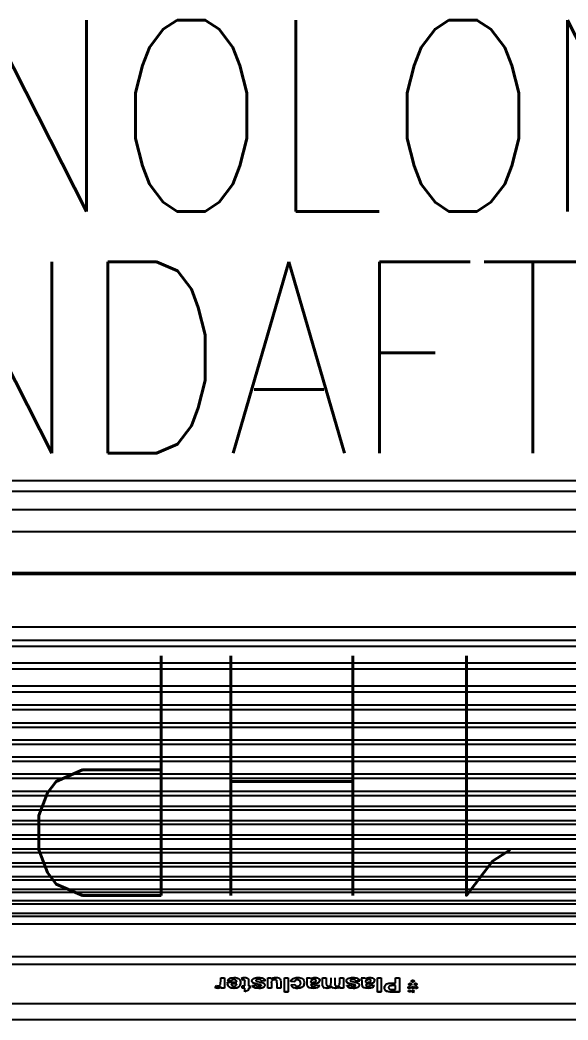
# Model space of a CAD drawing. Header units: inches. Extents: x -86408137 to 595769, y 1041006 to 3160331.
# Drawn here: x 405663 to 406666, y 1077653 to 1079482 of the extents above; entities that cross this region are included whole.
import ezdxf
from ezdxf.enums import TextEntityAlignment as Align

# ---------------------------------------------------------------- set-up
doc = ezdxf.new("R2010")
doc.units = ezdxf.units.IN
doc.header["$MEASUREMENT"] = 0
doc.layers.add('Edges', color=7, linetype='Continuous')
doc.layers.add('t3', color=8, linetype='Continuous', lineweight=25)
doc.styles.add('LAILA', font='romans.shx', dxfattribs={"width": 0.85, "height": 350})

# ---------------------------------------------------------------- blocks, each defined once
blk = doc.blocks.new('1.0HP AIR CONDITION')
for p, q in [((-1478.9, 93.4), (1478.9, 93.4)), ((1478.9, 52.1), (-1478.9, 52.1))]:
    blk.add_line(p, q)
at = {"layer": 'Edges'}
for p, q in [((-1478.9, 985.9), (1478.9, 985.9)), ((-1478.9, 956.6), (1478.9, 956.6)), ((-194.3, 933.7), (-193, 936.5)), ((-192.7, 931), (-194.3, 933.7)), ((-193, 936.5), (-191.8, 933.7)), ((-192.7, 931), (-193, 936.5)), ((-191.8, 933.7), (-192.7, 931)), ((-190.2, 933.2), (-190.1, 933.5)), ((-190.1, 932.9), (-190.2, 933.2)), ((-190.1, 933.5), (-190, 933.8)), ((-190, 932.6), (-190.1, 932.9)), ((-190, 933.8), (-189.8, 934)), ((-189.8, 934), (-189.5, 934.2)), ((-189.5, 934.2), (-189.2, 934.3)), ((-189.4, 933.5), (-189.5, 933.2)), ((-189.5, 933.2), (-189.4, 932.9)), ((-189.3, 933.6), (-189.4, 933.5)), ((-189.4, 932.9), (-189.3, 932.8)), ((-189.1, 933.8), (-189.3, 933.7)), ((-189.3, 933.7), (-189.3, 933.6)), ((-189.3, 932.8), (-189.3, 932.7)), ((-189.3, 932.7), (-189.1, 932.6)), ((-189.2, 934.3), (-188.8, 934.3)), ((-188.8, 933.9), (-189.1, 933.8)), ((-188.8, 934.3), (-188.5, 934.3)), ((-188.7, 933.8), (-188.8, 933.9)), ((-188.6, 933.8), (-188.7, 933.8)), ((-188.4, 933.7), (-188.6, 933.8)), ((-188.6, 932.6), (-188.4, 932.7)), ((-188.5, 934.3), (-188.3, 934.2)), ((-188.3, 933.6), (-188.4, 933.7)), ((-188.4, 932.7), (-188.3, 932.8)), ((-188.3, 934.2), (-188.1, 934.1)), ((-188.2, 933.5), (-188.3, 933.6)), ((-188.3, 932.8), (-188.2, 932.9)), ((-188.2, 933.2), (-188.2, 933.5)), ((-188.2, 932.9), (-188.2, 933.2)), ((-188.1, 934.1), (-187.9, 934)), ((-187.9, 934), (-187.7, 933.8)), ((-187.7, 933.8), (-187.6, 933.6)), ((-187.6, 932.8), (-187.7, 932.6)), ((-187.6, 933.6), (-187.5, 933.4)), ((-187.5, 933), (-187.6, 932.8)), ((-187.5, 933.4), (-187.5, 933.2)), ((-187.5, 933.2), (-187.5, 933)), ((-186.9, 932.2), (-186.9, 934.3)), ((-186.9, 934.3), (-186.3, 934.3)), ((-186.3, 934.3), (-186.3, 934)), ((-186.3, 934), (-186.1, 934.1)), ((-186.2, 933.4), (-186.3, 933.1)), ((-186.3, 933.1), (-186.3, 932.2)), ((-186.1, 933.7), (-186.2, 933.6)), ((-186.2, 933.6), (-186.2, 933.4)), ((-186.1, 934.1), (-185.9, 934.2)), ((-186, 933.8), (-186.1, 933.7)), ((-185.9, 933.9), (-186, 933.8)), ((-185.9, 934.2), (-185.7, 934.3)), ((-185.7, 933.9), (-185.9, 933.9)), ((-185.7, 934.3), (-185.4, 934.3)), ((-185.6, 933.9), (-185.7, 933.9)), ((-185.4, 933.8), (-185.6, 933.9)), ((-185.4, 934.3), (-185.2, 934.3)), ((-185.3, 933.7), (-185.4, 933.8)), ((-185.4, 933.8), (-185.4, 933.8)), ((-185.3, 933.5), (-185.3, 933.7)), ((-185.3, 933.2), (-185.3, 933.5)), ((-185.3, 932.2), (-185.3, 933.2)), ((-185.2, 934.3), (-185, 934.2)), ((-185, 934.2), (-184.9, 934.2)), ((-184.9, 934.2), (-184.7, 934.1)), ((-184.7, 934.1), (-184.7, 934)), ((-184.7, 934), (-184.6, 933.8)), ((-184.6, 933.8), (-184.6, 933.5)), ((-184.6, 933.5), (-184.6, 932.2)), ((-168, 934.9), (-156.3, 934.9)), ((-168, 934.9), (-168, 934.7)), ((-168, 934.7), (-156.3, 934.7)), ((-168, 908.6), (-168, 934.7)), ((-156.3, 934.9), (-150.9, 934.8)), ((-156.3, 934.7), (-150.9, 934.6)), ((-150.9, 934.8), (-147.7, 934.5)), ((-150.9, 934.6), (-147.7, 934.3)), ((-147.7, 934.5), (-144.9, 933.6)), ((-147.7, 934.3), (-144.9, 933.4)), ((-144.9, 933.6), (-142.6, 932)), ((-144.9, 933.4), (-142.6, 931.7)), ((-134.6, 934.9), (-127.7, 934.9)), ((-134.6, 934.9), (-134.6, 934.7)), ((-134.6, 934.7), (-127.7, 934.7)), ((-134.6, 908.6), (-134.6, 934.7)), ((-127.7, 934.9), (-127.7, 934.7)), ((-127.7, 934.7), (-127.7, 908.6)), ((35.5, 934.9), (42.4, 934.9)), ((35.5, 934.9), (35.5, 934.7)), ((35.5, 934.7), (42.4, 934.7)), ((35.5, 908.6), (35.5, 934.7)), ((42.4, 934.9), (42.4, 934.7)), ((42.4, 934.7), (42.4, 908.6)), ((108.3, 931.5), (115.2, 934.4)), ((108.3, 931.3), (115.2, 934.2)), ((115.2, 934.4), (115.2, 934.2)), ((115.2, 934.2), (115.2, 927.8)), ((-201.2, 926.6), (-201.1, 926.9)), ((-201.1, 926.1), (-201.2, 926.6)), ((-201.1, 927.1), (-200.9, 927.5)), ((-201.1, 926.9), (-201.1, 927.1)), ((-200.9, 925.7), (-201.1, 926.1)), ((-200.9, 927.5), (-200.5, 927.9)), ((-200.5, 925.3), (-200.9, 925.7)), ((-200.5, 927.9), (-199.9, 928.2)), ((-199.9, 925), (-200.5, 925.3)), ((-200, 920.5), (-199.9, 921)), ((-199.9, 920.1), (-200, 920.5)), ((-199.9, 928.2), (-199.3, 928.4)), ((-199.3, 924.8), (-199.9, 925)), ((-199.9, 921), (-199.7, 921.5)), ((-199.7, 919.6), (-199.9, 920.1)), ((-199.7, 921.5), (-199.3, 921.8)), ((-199.3, 919.3), (-199.7, 919.6)), ((-199.3, 928.4), (-198.7, 928.4)), ((-198.7, 924.8), (-199.3, 924.8)), ((-199.3, 921.8), (-198.8, 922.1)), ((-198.8, 919), (-199.3, 919.3)), ((-198.8, 922.1), (-198.2, 922.3)), ((-198.2, 918.8), (-198.8, 919)), ((-198.7, 928.4), (-198, 928.4)), ((-198, 924.8), (-198.7, 924.8)), ((-198.2, 922.3), (-197.5, 922.4)), ((-197.5, 918.7), (-198.2, 918.8)), ((-198, 928.4), (-197.4, 928.2)), ((-197.4, 925), (-198, 924.8)), ((-197.5, 922.4), (-196.9, 922.3)), ((-196.9, 918.8), (-197.5, 918.7)), ((-197.4, 928.2), (-196.9, 927.9)), ((-196.9, 925.3), (-197.4, 925)), ((-196.9, 927.9), (-196.5, 927.5)), ((-196.5, 925.7), (-196.9, 925.3)), ((-196.9, 922.3), (-196.3, 922.1)), ((-196.3, 919), (-196.9, 918.8)), ((-196.5, 927.5), (-196.3, 927.1)), ((-196.3, 926.1), (-196.5, 925.7)), ((-196.3, 927.1), (-196.2, 926.9)), ((-196.2, 926.6), (-196.3, 926.1)), ((-196.3, 922.1), (-195.7, 921.8)), ((-195.7, 919.3), (-196.3, 919)), ((-196.2, 926.9), (-196.2, 926.6)), ((-195.7, 921.8), (-195.3, 921.5)), ((-195.3, 919.6), (-195.7, 919.3)), ((-195.3, 921.5), (-195.1, 921)), ((-195.1, 920.1), (-195.3, 919.6)), ((-195.1, 921), (-195, 920.5)), ((-195, 920.5), (-195.1, 920.1)), ((-195, 926.6), (-194.9, 926.9)), ((-194.9, 926.1), (-195, 926.6)), ((-194.9, 927.1), (-194.6, 927.5)), ((-194.9, 926.9), (-194.9, 927.1)), ((-194.6, 925.7), (-194.9, 926.1)), ((-194.7, 914.9), (-194.6, 915.4)), ((-194.6, 914.4), (-194.7, 914.9)), ((-194.6, 927.5), (-194.2, 927.9)), ((-194.2, 925.3), (-194.6, 925.7)), ((-194.6, 915.4), (-194.4, 915.8)), ((-194.4, 914), (-194.6, 914.4)), ((-194.4, 915.8), (-194, 916.2)), ((-194.2, 927.9), (-193.7, 928.2)), ((-193.7, 925), (-194.2, 925.3)), ((-194, 916.2), (-193.4, 916.5)), ((-193.7, 928.2), (-193.1, 928.4)), ((-193.1, 924.8), (-193.7, 925)), ((-193.4, 916.5), (-192.8, 916.7)), ((-193.1, 928.4), (-192.4, 928.4)), ((-192.4, 924.8), (-193.1, 924.8)), ((-192.8, 916.7), (-192.2, 916.7)), ((-192.4, 928.4), (-191.8, 928.4)), ((-191.8, 924.8), (-192.4, 924.8)), ((-192.2, 916.7), (-191.5, 916.7)), ((-191.8, 928.4), (-191.2, 928.2)), ((-191.2, 925), (-191.8, 924.8)), ((-191.5, 916.7), (-190.9, 916.5)), ((-191.2, 928.2), (-190.7, 927.9)), ((-190.7, 925.3), (-191.2, 925)), ((-190.9, 916.5), (-190.4, 916.2)), ((-190.7, 927.9), (-190.3, 927.5)), ((-190.3, 925.7), (-190.7, 925.3)), ((-190.4, 916.2), (-190, 915.8)), ((-190.3, 927.5), (-190, 927.1)), ((-190, 926.1), (-190.3, 925.7)), ((-190.2, 920.5), (-190.1, 921)), ((-190.1, 920.1), (-190.2, 920.5)), ((-190.1, 921), (-189.8, 921.5)), ((-189.8, 919.6), (-190.1, 920.1)), ((-189.8, 932.4), (-190, 932.6)), ((-190, 927.1), (-190, 926.9)), ((-190, 926.9), (-189.9, 926.6)), ((-189.9, 926.6), (-190, 926.1)), ((-190, 915.8), (-189.8, 915.4)), ((-189.8, 914.4), (-190, 914)), ((-189.5, 932.2), (-189.8, 932.4)), ((-189.8, 921.5), (-189.4, 921.8)), ((-189.4, 919.3), (-189.8, 919.6)), ((-189.8, 915.4), (-189.7, 914.9)), ((-189.7, 914.9), (-189.8, 914.4)), ((-189.2, 932.1), (-189.5, 932.2)), ((-189.4, 921.8), (-188.9, 922.1)), ((-188.9, 919), (-189.4, 919.3)), ((-188.8, 932.1), (-189.2, 932.1)), ((-189.1, 932.6), (-188.8, 932.6)), ((-188.9, 922.1), (-188.3, 922.3)), ((-188.3, 918.8), (-188.9, 919)), ((-188.8, 932.6), (-188.7, 932.6)), ((-188.5, 932.1), (-188.8, 932.1)), ((-188.7, 932.6), (-188.6, 932.6)), ((-188.3, 932.2), (-188.5, 932.1)), ((-188.5, 926.6), (-188.4, 926.9)), ((-188.4, 926.1), (-188.5, 926.6)), ((-188.4, 927.1), (-188.1, 927.5)), ((-188.4, 926.9), (-188.4, 927.1)), ((-188.1, 925.7), (-188.4, 926.1)), ((-188.1, 932.3), (-188.3, 932.2)), ((-188.3, 922.3), (-187.7, 922.4)), ((-187.7, 918.7), (-188.3, 918.8)), ((-187.9, 932.4), (-188.1, 932.3)), ((-188.1, 927.5), (-187.7, 927.9)), ((-187.7, 925.3), (-188.1, 925.7)), ((-187.7, 932.6), (-187.9, 932.4)), ((-187.7, 927.9), (-187.2, 928.2)), ((-187.2, 925), (-187.7, 925.3)), ((-187.7, 922.4), (-187, 922.3)), ((-187, 918.8), (-187.7, 918.7)), ((-187.2, 928.2), (-186.6, 928.4)), ((-186.6, 924.8), (-187.2, 925)), ((-187, 922.3), (-186.4, 922.1)), ((-186.4, 919), (-187, 918.8)), ((-186.3, 932.2), (-186.9, 932.2)), ((-186.6, 928.4), (-186, 928.4)), ((-186, 924.8), (-186.6, 924.8)), ((-186.4, 922.1), (-185.9, 921.8)), ((-185.9, 919.3), (-186.4, 919)), ((-186, 928.4), (-185.3, 928.4)), ((-185.3, 924.8), (-186, 924.8)), ((-185.9, 921.8), (-185.5, 921.5)), ((-185.5, 919.6), (-185.9, 919.3)), ((-185.5, 921.5), (-185.2, 921)), ((-185.2, 920.1), (-185.5, 919.6)), ((-184.6, 932.2), (-185.3, 932.2)), ((-185.3, 928.4), (-184.7, 928.2)), ((-184.7, 925), (-185.3, 924.8)), ((-185.2, 921), (-185.1, 920.5)), ((-185.1, 920.5), (-185.2, 920.1)), ((-184.7, 928.2), (-184.2, 927.9)), ((-184.2, 925.3), (-184.7, 925)), ((-184.2, 927.9), (-183.8, 927.5)), ((-183.8, 925.7), (-184.2, 925.3)), ((-183.8, 927.5), (-183.5, 927.1)), ((-183.5, 926.1), (-183.8, 925.7)), ((-183.5, 927.1), (-183.5, 926.9)), ((-183.5, 926.9), (-183.5, 926.6)), ((-183.5, 926.6), (-183.5, 926.1)), ((-157.2, 930.3), (-160.7, 930.3)), ((-160.7, 930.3), (-160.7, 923.1)), ((-160.7, 923.1), (-156.8, 923.1)), ((-160.7, 923.1), (-160.7, 922.9)), ((-160.7, 922.9), (-156.8, 922.9)), ((-156, 918.5), (-160.7, 918.5)), ((-160.7, 918.5), (-160.7, 908.6)), ((-152, 930.1), (-157.2, 930.3)), ((-156.8, 923.1), (-153.2, 923.2)), ((-156.8, 922.9), (-153.2, 923)), ((-151.7, 918.5), (-156, 918.5)), ((-153.2, 923.2), (-151, 923.5)), ((-153.2, 923), (-151, 923.3)), ((-153.2, 923.2), (-153.2, 923)), ((-150.4, 929.7), (-152, 930.1)), ((-148.5, 918.8), (-151.7, 918.5)), ((-151, 923.5), (-149.7, 924.1)), ((-151, 923.3), (-149.7, 923.8)), ((-151, 923.5), (-151, 923.3)), ((-149.1, 928.9), (-150.4, 929.7)), ((-149.7, 924.1), (-148.8, 924.8)), ((-149.7, 923.8), (-148.8, 924.6)), ((-149.7, 924.1), (-149.7, 923.8)), ((-148.2, 927.9), (-149.1, 928.9)), ((-148.4, 925.3), (-148.8, 924.8)), ((-148.8, 924.8), (-148.8, 924.6)), ((-146.6, 919.3), (-148.5, 918.8)), ((-148.4, 925.3), (-148.1, 925.5)), ((-148, 926.7), (-148.2, 927.9)), ((-148.2, 925.7), (-148.1, 926.1)), ((-148.2, 925.7), (-148.1, 925.5)), ((-148.1, 926.1), (-148, 926.7)), ((-144.7, 920.1), (-146.6, 919.3)), ((-143, 921.2), (-144.7, 920.1)), ((-141.7, 922.6), (-143, 921.2)), ((-142.6, 932), (-141.6, 930.9)), ((-142.6, 932), (-142.6, 931.7)), ((-142.6, 931.7), (-141.6, 930.7)), ((-140.8, 924.5), (-141.7, 922.6)), ((-141.6, 930.9), (-141.6, 930.7)), ((-141.6, 930.7), (-141, 929.7)), ((-141, 929.7), (-141, 929.5)), ((-141, 929.5), (-140.6, 928.4)), ((-140.5, 926.7), (-140.8, 924.5)), ((-140.6, 928.4), (-140.6, 928.2)), ((-140.6, 928.2), (-140.5, 926.9)), ((-140.5, 926.8), (-140.5, 926.9)), ((-140.5, 926.7), (-140.5, 926.9)), ((-140.5, 926.8), (-140.5, 926.7)), ((-122.2, 915.5), (-122.4, 914)), ((-121.5, 916.6), (-122.2, 915.5)), ((-121.7, 922.8), (-120.5, 924.9)), ((-121.7, 922.8), (-121.7, 922.6)), ((-115.5, 921.7), (-121.7, 922.6)), ((-121.5, 916.6), (-121.4, 916.9)), ((-121.5, 916.6), (-121.4, 916.6)), ((-120.1, 918), (-121.4, 916.9)), ((-121.4, 916.6), (-120.1, 917.7)), ((-121.4, 916.9), (-121.4, 916.6)), ((-120.5, 924.9), (-120.3, 925.2)), ((-120.5, 924.9), (-120.3, 924.9)), ((-119.3, 926.1), (-120.3, 925.2)), ((-120.3, 924.9), (-119.3, 925.9)), ((-120.3, 925.2), (-120.3, 924.9)), ((-120.1, 918), (-118.4, 918.8)), ((-120.1, 917.7), (-118.4, 918.6)), ((-120.1, 918), (-120.1, 917.7)), ((-118.1, 926.9), (-119.3, 926.1)), ((-119.3, 925.9), (-118.1, 926.6)), ((-119.3, 926.1), (-119.3, 925.9)), ((-116.1, 919.4), (-118.4, 918.8)), ((-118.4, 918.6), (-116.1, 919.2)), ((-118.4, 918.8), (-118.4, 918.6)), ((-118.1, 926.9), (-116.7, 927.4)), ((-118.1, 926.6), (-116.7, 927.2)), ((-118.1, 926.9), (-118.1, 926.6)), ((-116.7, 927.4), (-114.9, 927.9)), ((-116.7, 927.2), (-114.9, 927.6)), ((-116.7, 927.4), (-116.7, 927.2)), ((-113, 920), (-116.1, 919.4)), ((-116.1, 919.2), (-113, 919.7)), ((-116.1, 919.4), (-116.1, 919.2)), ((-115.5, 914.4), (-115.6, 914.3)), ((-114.8, 922.9), (-115.5, 921.7)), ((-115.2, 915.3), (-115.5, 914.4)), ((-115.5, 914.2), (-115.5, 914.4)), ((-114.2, 916.1), (-115.2, 915.3)), ((-114.9, 927.9), (-110.5, 928.2)), ((-114.9, 927.6), (-110.5, 927.9)), ((-114.9, 927.9), (-114.9, 927.6)), ((-113.8, 923.6), (-114.8, 922.9)), ((-112.8, 916.5), (-114.2, 916.1)), ((-112.6, 924), (-113.8, 923.6)), ((-113, 920), (-108.9, 920.6)), ((-113, 919.7), (-108.9, 920.4)), ((-110.5, 916.9), (-112.8, 916.5)), ((-111, 924.1), (-112.6, 924)), ((-108.7, 924), (-111, 924.1)), ((-110.5, 928.2), (-106.5, 928)), ((-110.5, 927.9), (-106.5, 927.7)), ((-106.3, 917.7), (-110.5, 916.9)), ((-108.9, 920.6), (-106.3, 921.2)), ((-108.9, 920.4), (-106.3, 920.9)), ((-107.3, 923.5), (-108.7, 924)), ((-106.5, 922.7), (-107.3, 923.5)), ((-106.7, 914.3), (-106.6, 914.5)), ((-106.3, 916.9), (-106.6, 914.5)), ((-106.6, 914.3), (-106.6, 914.5)), ((-106.5, 928), (-103.6, 927.4)), ((-106.5, 927.7), (-103.6, 927.1)), ((-106.3, 921.4), (-106.5, 922.7)), ((-106.3, 921.2), (-106.3, 921.4)), ((-106.3, 921.2), (-106.3, 920.9)), ((-106.3, 916.9), (-106.3, 917.7)), ((-103.6, 927.4), (-103.6, 927.1)), ((-103.6, 927.4), (-101.7, 926.5)), ((-103.6, 927.1), (-101.7, 926.2)), ((-101.7, 926.5), (-101.7, 926.2)), ((-101.7, 926.5), (-100.4, 925.4)), ((-101.7, 926.2), (-100.4, 925.1)), ((-100.4, 925.4), (-100.4, 925.1)), ((-100.2, 924.9), (-100.4, 925.4)), ((-100.4, 925.1), (-100.2, 924.9)), ((-99.8, 923.7), (-100.2, 924.9)), ((-99.8, 923.4), (-99.8, 923.7)), ((-99.7, 922.5), (-99.8, 923.4)), ((-99.7, 922.5), (-99.6, 921.3)), ((-99.5, 920.9), (-99.6, 921.3)), ((-99.5, 920.9), (-99.6, 914.8)), ((-99.6, 914.7), (-99.6, 914.8)), ((-99.6, 914.7), (-99.3, 911.4)), ((-88.3, 915), (-95.2, 914.3)), ((-95.2, 914), (-88.3, 914.8)), ((-94.2, 922.6), (-94, 923.3)), ((-94.2, 922.4), (-94.2, 922.6)), ((-94.2, 922.1), (-94.2, 922.4)), ((-94, 920.8), (-94.2, 922.1)), ((-94, 923.6), (-93.5, 924.4)), ((-94, 923.6), (-94, 923.3)), ((-93.4, 919.7), (-94, 920.8)), ((-92.7, 925.6), (-93.5, 924.6)), ((-93.5, 924.4), (-92.7, 925.4)), ((-93.5, 924.6), (-93.5, 924.4)), ((-92.5, 918.7), (-93.4, 919.7)), ((-91.5, 926.5), (-92.7, 925.6)), ((-92.7, 925.4), (-91.5, 926.3)), ((-92.7, 925.6), (-92.7, 925.4)), ((-91.1, 917.9), (-92.5, 918.7)), ((-91.5, 926.5), (-90, 927.2)), ((-91.5, 926.3), (-90, 927)), ((-91.5, 926.5), (-91.5, 926.3)), ((-87.4, 916.7), (-91.1, 917.9)), ((-90, 927.2), (-88.1, 927.8)), ((-90, 927), (-88.1, 927.5)), ((-90, 927.2), (-90, 927)), ((-88.3, 915), (-88.3, 914.8)), ((-87.9, 914.4), (-88.3, 915)), ((-88.3, 914.8), (-87.9, 914.4)), ((-88.1, 927.8), (-85.9, 928.1)), ((-88.1, 927.5), (-85.9, 927.8)), ((-88.1, 927.8), (-88.1, 927.5)), ((-87.9, 914.4), (-87.6, 913.7)), ((-87.6, 923.3), (-87.8, 922.9)), ((-87.7, 922.7), (-87.8, 922.9)), ((-87.8, 922.9), (-87.8, 922.8)), ((-87.8, 922.8), (-87.7, 922.7)), ((-87.7, 922.7), (-87.6, 922.5)), ((-87, 923.8), (-87.6, 923.3)), ((-87.6, 922.5), (-87.6, 922.3)), ((-87.1, 922.1), (-87.6, 922.5)), ((-87.6, 922.3), (-87.1, 921.9)), ((-80.6, 915.5), (-87.4, 916.7)), ((-87.1, 922.1), (-87.1, 921.9)), ((-85.1, 921.5), (-87.1, 922.1)), ((-87.1, 921.9), (-85.1, 921.3)), ((-85.5, 924.2), (-87, 923.8)), ((-85.9, 928.1), (-83.3, 928.2)), ((-85.9, 928.1), (-85.9, 927.8)), ((-85.9, 927.8), (-83.3, 927.9)), ((-83.1, 924.3), (-85.5, 924.2)), ((-85.1, 921.5), (-80.7, 920.7)), ((-85.1, 921.3), (-80.7, 920.5)), ((-83.3, 928.2), (-78.6, 927.9)), ((-83.3, 927.9), (-78.6, 927.6)), ((-81.2, 924.2), (-83.1, 924.3)), ((-79.8, 923.8), (-81.2, 924.2)), ((-80.7, 920.7), (-76, 919.7)), ((-80.7, 920.5), (-76, 919.5)), ((-78.3, 914.8), (-80.6, 915.5)), ((-78.8, 923), (-79.8, 923.8)), ((-78.2, 922.1), (-78.8, 923)), ((-78.6, 927.9), (-76.8, 927.5)), ((-78.6, 927.6), (-76.8, 927.2)), ((-77.9, 914.4), (-78.3, 914.8)), ((-71.7, 922.9), (-78.2, 922.1)), ((-76.8, 927.5), (-75.3, 926.9)), ((-76.8, 927.5), (-76.8, 927.2)), ((-76.8, 927.2), (-75.3, 926.7)), ((-76, 919.7), (-73, 918.5)), ((-76, 919.5), (-73, 918.2)), ((-75.3, 926.9), (-75.3, 926.7)), ((-74.1, 926.2), (-75.3, 926.9)), ((-75.3, 926.7), (-74.1, 926)), ((-74.1, 926.2), (-74.1, 926)), ((-74.1, 926.2), (-73.1, 925.4)), ((-74.1, 926), (-73.1, 925.1)), ((-73.1, 925.4), (-73.1, 925.1)), ((-72.9, 924.9), (-73.1, 925.4)), ((-73.1, 925.1), (-72.9, 924.9)), ((-73, 918.5), (-72.1, 917.8)), ((-73, 918.5), (-73, 918.2)), ((-73, 918.2), (-72.1, 917.5)), ((-71.7, 923.2), (-72.9, 924.9)), ((-72.1, 917.8), (-72.1, 917.5)), ((-71.8, 917.4), (-72.1, 917.5)), ((-71.8, 917.4), (-71.4, 916.9)), ((-71.7, 923.2), (-71.7, 922.9)), ((-71.4, 916.9), (-71.4, 916.6)), ((-71.3, 916.6), (-71.4, 916.6)), ((-71, 915.9), (-71.3, 916.6)), ((-70.9, 914.6), (-71.1, 913.3)), ((-71, 915.9), (-71, 915.7)), ((-70.9, 915.3), (-71, 915.7)), ((-70.9, 914.8), (-70.9, 915.3)), ((-70.9, 914.7), (-70.9, 914.8)), ((-70.9, 914.6), (-70.9, 914.8)), ((-70.9, 914.7), (-70.9, 914.6)), ((-65.4, 927.8), (-59, 927.8)), ((-65.4, 927.8), (-65.4, 927.5)), ((-65.4, 927.5), (-59, 927.5)), ((-65.4, 908.6), (-65.4, 927.5)), ((-59, 927.8), (-59, 927.5)), ((-59, 927.5), (-59, 925.2)), ((-59, 924.9), (-57.2, 926.2)), ((-59, 925.2), (-58.7, 925.4)), ((-59, 925.2), (-59, 924.9)), ((-57.2, 926.5), (-58.7, 925.4)), ((-58.3, 920.1), (-58.5, 917.8)), ((-58.5, 917.8), (-58.5, 908.6)), ((-57.9, 921.7), (-58.3, 920.1)), ((-57.2, 922.7), (-57.9, 921.7)), ((-55.3, 927.4), (-57.2, 926.5)), ((-57.2, 926.2), (-55.3, 927.2)), ((-57.2, 926.5), (-57.2, 926.2)), ((-56.1, 923.5), (-57.2, 922.7)), ((-54.7, 924), (-56.1, 923.5)), ((-55.3, 927.4), (-53.2, 928)), ((-55.3, 927.2), (-53.2, 927.7)), ((-55.3, 927.4), (-55.3, 927.2)), ((-53.2, 924.1), (-54.7, 924)), ((-53.2, 928), (-50.9, 928.2)), ((-53.2, 928), (-53.2, 927.7)), ((-53.2, 927.7), (-50.9, 927.9)), ((-52, 924), (-53.2, 924.1)), ((-51.1, 923.7), (-52, 924)), ((-50.5, 923.2), (-51.1, 923.7)), ((-50.9, 928.2), (-48.6, 928)), ((-50.9, 928.2), (-50.9, 927.9)), ((-50.9, 927.9), (-48.6, 927.7)), ((-50, 922.5), (-50.5, 923.2)), ((-49.7, 921.2), (-50, 922.5)), ((-49.6, 919), (-49.7, 921.2)), ((-49.6, 908.6), (-49.6, 919)), ((-48.6, 928), (-46.6, 927.4)), ((-48.6, 928), (-48.6, 927.7)), ((-48.6, 927.7), (-46.6, 927.2)), ((-46.6, 927.4), (-46.6, 927.2)), ((-44.9, 926.5), (-46.6, 927.4)), ((-46.6, 927.2), (-44.9, 926.2)), ((-44.9, 926.5), (-44.9, 926.2)), ((-44.9, 926.5), (-43.6, 925.2)), ((-44.9, 926.2), (-43.6, 924.9)), ((-43.6, 924.9), (-41.8, 926.2)), ((-43.6, 925.2), (-43.2, 925.5)), ((-43.6, 925.2), (-43.6, 924.9)), ((-41.8, 926.5), (-43.2, 925.5)), ((-42.6, 920), (-42.8, 917.7)), ((-42.8, 917.7), (-42.8, 908.6)), ((-42.2, 921.6), (-42.6, 920)), ((-41.4, 922.7), (-42.2, 921.6)), ((-41.8, 926.5), (-39.9, 927.4)), ((-41.8, 926.2), (-39.9, 927.2)), ((-41.8, 926.5), (-41.8, 926.2)), ((-40.4, 923.5), (-41.4, 922.7)), ((-39, 923.9), (-40.4, 923.5)), ((-39.9, 927.4), (-37.8, 928)), ((-39.9, 927.2), (-37.8, 927.7)), ((-39.9, 927.4), (-39.9, 927.2)), ((-37.6, 924.1), (-39, 923.9)), ((-37.8, 928), (-35.6, 928.2)), ((-37.8, 928), (-37.8, 927.7)), ((-37.8, 927.7), (-35.6, 927.9)), ((-35.9, 923.8), (-37.6, 924.1)), ((-34.7, 923), (-35.9, 923.8)), ((-35.6, 928.2), (-33, 928)), ((-35.6, 928.2), (-35.6, 927.9)), ((-35.6, 927.9), (-33, 927.7)), ((-34.2, 921.7), (-34.7, 923)), ((-34, 919.4), (-34.2, 921.7)), ((-34, 908.6), (-34, 919.4)), ((-33, 928), (-30.8, 927.3)), ((-33, 928), (-33, 927.7)), ((-33, 927.7), (-30.8, 927.1)), ((-30.8, 927.3), (-30.8, 927.1)), ((-30.8, 927.1), (-29, 926)), ((-29, 926.3), (-30.1, 926.9)), ((-29, 926.3), (-29, 926)), ((-29, 926.3), (-27.8, 924.9)), ((-29, 926), (-27.8, 924.6)), ((-27.8, 924.9), (-27.8, 924.6)), ((-27.3, 923.3), (-27.8, 924.6)), ((-27.3, 923.3), (-27.3, 923)), ((-27.2, 922.7), (-27.3, 923)), ((-27.2, 922.7), (-27.1, 920.9)), ((-27.1, 920.9), (-27.1, 908.6)), ((-21.8, 915.5), (-22.1, 914)), ((-21.2, 916.5), (-21.8, 915.5)), ((-19.9, 925.2), (-21.3, 922.8)), ((-21.3, 922.8), (-19.9, 924.9)), ((-21.3, 922.8), (-21.3, 922.6)), ((-15.1, 921.7), (-21.3, 922.6)), ((-21.2, 916.5), (-21, 916.6)), ((-19.7, 918), (-21, 916.9)), ((-21, 916.6), (-19.7, 917.7)), ((-21, 916.9), (-21, 916.6)), ((-18.9, 926.1), (-19.9, 925.2)), ((-19.9, 924.9), (-18.9, 925.9)), ((-19.9, 925.2), (-19.9, 924.9)), ((-19.7, 918), (-18.1, 918.8)), ((-19.7, 917.7), (-18.1, 918.6)), ((-19.7, 918), (-19.7, 917.7)), ((-17.7, 926.9), (-18.9, 926.1)), ((-18.9, 925.9), (-17.7, 926.6)), ((-18.9, 926.1), (-18.9, 925.9)), ((-18.1, 918.8), (-15.7, 919.4)), ((-18.1, 918.6), (-15.7, 919.2)), ((-18.1, 918.8), (-18.1, 918.6)), ((-17.7, 926.9), (-16.3, 927.4)), ((-17.7, 926.6), (-16.3, 927.2)), ((-17.7, 926.9), (-17.7, 926.6)), ((-16.3, 927.4), (-14.5, 927.9)), ((-16.3, 927.2), (-14.5, 927.6)), ((-16.3, 927.4), (-16.3, 927.2)), ((-12.6, 920), (-15.7, 919.4)), ((-15.7, 919.2), (-12.6, 919.7)), ((-15.7, 919.4), (-15.7, 919.2)), ((-15.2, 914.3), (-14.8, 915.3)), ((-14.4, 922.9), (-15.1, 921.7)), ((-13.8, 916.1), (-14.8, 915.3)), ((-14.5, 927.9), (-10.1, 928.2)), ((-14.5, 927.6), (-10.1, 927.9)), ((-14.5, 927.9), (-14.5, 927.6)), ((-13.4, 923.6), (-14.4, 922.9)), ((-12.4, 916.5), (-13.8, 916.1)), ((-12.2, 924), (-13.4, 923.6)), ((-8.5, 920.6), (-12.6, 920)), ((-12.6, 919.7), (-8.5, 920.4)), ((-10.1, 916.9), (-12.4, 916.5)), ((-10.6, 924.1), (-12.2, 924)), ((-8.3, 924), (-10.6, 924.1)), ((-10.1, 928.2), (-6.1, 928)), ((-10.1, 927.9), (-6.1, 927.7)), ((-5.9, 917.7), (-10.1, 916.9)), ((-8.5, 920.6), (-5.9, 921.2)), ((-8.5, 920.4), (-5.9, 920.9)), ((-6.9, 923.5), (-8.3, 924)), ((-6.1, 922.7), (-6.9, 923.5)), ((-5.9, 916.9), (-6.2, 914.5)), ((-6.2, 914.5), (-6.2, 914.3)), ((-6.1, 928), (-3.2, 927.4)), ((-6.1, 927.7), (-3.2, 927.1)), ((-5.9, 921.4), (-6.1, 922.7)), ((-5.9, 921.2), (-5.9, 921.4)), ((-5.9, 921.2), (-5.9, 920.9)), ((-5.9, 916.9), (-5.9, 917.7)), ((-3.2, 927.4), (-3.2, 927.1)), ((-3.2, 927.4), (-1.3, 926.5)), ((-3.2, 927.1), (-1.3, 926.2)), ((-1.3, 926.5), (-1.3, 926.2)), ((-1.3, 926.5), (-0.1, 925.4)), ((-1.3, 926.2), (-0.1, 925.1)), ((-0.1, 925.4), (-0.1, 925.1)), ((0.1, 925), (-0.1, 925.4)), ((-0.1, 925.1), (0.1, 925)), ((0.6, 923.7), (0.1, 925)), ((0.6, 923.4), (0.6, 923.7)), ((0.7, 922.8), (0.6, 923.4)), ((0.7, 922.8), (0.8, 921.3)), ((0.9, 920.8), (0.8, 921.3)), ((0.9, 920.8), (0.8, 915)), ((0.8, 915), (1.1, 911.4)), ((6.3, 920.1), (6.1, 918.3)), ((6.1, 918.3), (6.1, 918)), ((6.3, 915.9), (6.1, 918)), ((6.3, 920.5), (6.5, 920.9)), ((6.3, 920.5), (6.3, 920.3)), ((6.3, 920.1), (6.3, 920.3)), ((7, 913.9), (6.3, 915.9)), ((6.9, 922.1), (6.5, 920.9)), ((6.9, 922.1), (7, 922.2)), ((7, 922.4), (7.1, 922.7)), ((7, 922.4), (7, 922.2)), ((7.1, 922.7), (7.3, 922.9)), ((7.3, 922.9), (8, 923.9)), ((9.5, 925.6), (8, 924.1)), ((8, 923.9), (9.5, 925.3)), ((8, 924.1), (8, 923.9)), ((11.4, 926.7), (9.5, 925.6)), ((9.5, 925.3), (11.4, 926.5)), ((9.5, 925.6), (9.5, 925.3)), ((11.4, 926.7), (13.5, 927.5)), ((11.4, 926.5), (13.5, 927.3)), ((11.4, 926.7), (11.4, 926.5)), ((13.2, 918.4), (13.6, 921)), ((13.3, 917.9), (13.2, 918.4)), ((13.3, 917.9), (13.6, 915.8)), ((13.5, 927.5), (16, 928)), ((13.5, 927.3), (16, 927.8)), ((13.5, 927.5), (13.5, 927.3)), ((14.1, 922), (13.6, 921)), ((13.6, 915.6), (13.6, 915.8)), ((13.9, 915.2), (13.6, 915.8)), ((13.6, 915.6), (13.9, 915.2)), ((13.9, 915.2), (14.1, 914.7)), ((14.7, 922.7), (14.1, 922)), ((14.8, 913.9), (14.1, 914.7)), ((14.1, 914.7), (14.1, 914.5)), ((14.1, 914.5), (14.8, 913.7)), ((16.5, 923.7), (14.7, 922.7)), ((16, 928), (18.7, 928.2)), ((16, 928), (16, 927.8)), ((16, 927.8), (18.7, 927.9)), ((18.8, 924), (16.5, 923.7)), ((18.7, 928.2), (21, 928.1)), ((18.7, 928.2), (18.7, 927.9)), ((18.7, 927.9), (21, 927.8)), ((20.6, 923.8), (18.8, 924)), ((22, 923.3), (20.6, 923.8)), ((21, 928.1), (23, 927.8)), ((21, 928.1), (21, 927.8)), ((21, 927.8), (23, 927.6)), ((23, 922.3), (22, 923.3)), ((22.2, 913.3), (23.2, 914.4)), ((23, 927.8), (24.8, 927.3)), ((23, 927.8), (23, 927.6)), ((23, 927.6), (24.8, 927.1)), ((23.5, 921), (23, 922.3)), ((23.7, 915.6), (23.2, 914.4)), ((23.2, 914.4), (23.2, 914.2)), ((30.3, 921.9), (23.5, 921)), ((23.7, 915.6), (23.9, 915.9)), ((23.9, 916), (23.9, 916.1)), ((23.9, 916.1), (23.9, 915.9)), ((23.9, 916.1), (30.7, 915.3)), ((23.9, 915.9), (23.9, 916)), ((23.9, 915.9), (30.7, 915)), ((24.8, 927.3), (24.8, 927.1)), ((26.3, 926.7), (24.8, 927.3)), ((24.8, 927.1), (26.3, 926.4)), ((26.3, 926.7), (26.3, 926.4)), ((26.3, 926.7), (27.6, 925.9)), ((26.3, 926.4), (27.6, 925.6)), ((27.6, 925.9), (27.6, 925.6)), ((27.6, 925.9), (28.7, 924.8)), ((27.6, 925.6), (28.7, 924.6)), ((28.7, 924.8), (28.7, 924.6)), ((29.6, 923.6), (28.7, 924.6)), ((29.6, 923.6), (29.6, 923.3)), ((30, 922.9), (29.6, 923.3)), ((30.2, 922.5), (30, 922.9)), ((30.7, 915), (30, 913.4)), ((30.3, 922.2), (30.2, 922.5)), ((30.3, 922.2), (30.3, 921.9)), ((30.7, 915.3), (30.7, 915)), ((49.3, 927.8), (56.2, 927.8)), ((49.3, 927.8), (49.3, 927.5)), ((49.3, 927.5), (56.2, 927.5)), ((49.3, 915.6), (49.3, 927.5)), ((49.6, 913.2), (49.3, 915.6)), ((56.2, 927.8), (56.2, 927.5)), ((56.2, 918.8), (56.2, 927.5)), ((56.2, 918.3), (56.2, 918.8)), ((56.2, 918.3), (56.3, 915.9)), ((56.3, 915.9), (56.6, 914.2)), ((64.9, 913.7), (65.6, 914.4)), ((65.9, 916), (65.6, 914.7)), ((65.6, 914.7), (65.6, 914.4)), ((65.9, 916), (66, 916.3)), ((65.9, 916), (66, 916.2)), ((66.1, 918.2), (66, 916.5)), ((66, 916.3), (66, 916.5)), ((66, 916.2), (66, 916.3)), ((66.1, 927.8), (73, 927.8)), ((66.1, 927.8), (66.1, 927.5)), ((66.1, 927.5), (73, 927.5)), ((66.1, 919.5), (66.1, 927.5)), ((66.1, 918.2), (66.1, 919.5)), ((73, 927.8), (73, 927.5)), ((73, 927.5), (73, 908.6)), ((77.7, 914.3), (84.6, 915)), ((77.7, 914), (84.6, 914.8)), ((78.7, 923), (78.8, 923.3)), ((78.7, 922.6), (78.7, 923)), ((78.7, 922.3), (78.7, 922.6)), ((78.7, 922.3), (78.7, 922.1)), ((78.8, 920.8), (78.7, 922.1)), ((78.8, 923.6), (79.3, 924.4)), ((78.8, 923.6), (78.8, 923.3)), ((79.4, 919.7), (78.8, 920.8)), ((80.1, 925.6), (79.3, 924.6)), ((79.3, 924.4), (80.2, 925.4)), ((79.3, 924.6), (79.3, 924.4)), ((80.4, 918.7), (79.4, 919.7)), ((80.1, 925.6), (80.5, 925.9)), ((80.1, 925.6), (80.2, 925.4)), ((80.2, 925.4), (81.3, 926.3)), ((81.7, 917.9), (80.4, 918.7)), ((80.5, 925.9), (81.3, 926.5)), ((82.8, 927.2), (81.3, 926.5)), ((81.3, 926.3), (82.8, 927)), ((81.3, 926.5), (81.3, 926.3)), ((85.5, 916.7), (81.7, 917.9)), ((82.8, 927.2), (84.7, 927.8)), ((82.8, 927), (84.7, 927.5)), ((82.8, 927.2), (82.8, 927)), ((84.6, 915), (84.6, 914.8)), ((85.3, 913.7), (84.6, 914.8)), ((84.7, 927.8), (87, 928.1)), ((84.7, 927.5), (87, 927.8)), ((84.7, 927.8), (84.7, 927.5)), ((85.1, 922.9), (85, 922.8)), ((85, 922.8), (85.2, 922.7)), ((85.2, 923.3), (85.1, 922.9)), ((85.2, 922.7), (85.1, 922.9)), ((85.8, 923.8), (85.2, 923.3)), ((85.2, 922.5), (85.2, 922.7)), ((85.2, 922.5), (85.2, 922.3)), ((85.7, 922.1), (85.2, 922.5)), ((85.2, 922.3), (85.7, 921.9)), ((92.3, 915.5), (85.5, 916.7)), ((85.7, 922.1), (85.7, 921.9)), ((85.7, 922.1), (87.8, 921.5)), ((85.7, 921.9), (87.8, 921.3)), ((87.4, 924.2), (85.8, 923.8)), ((87, 928.1), (89.6, 928.2)), ((87, 928.1), (87, 927.8)), ((87, 927.8), (89.6, 927.9)), ((89.7, 924.3), (87.4, 924.2)), ((87.8, 921.5), (92.2, 920.7)), ((87.8, 921.3), (92.2, 920.5)), ((89.6, 928.2), (94.3, 927.9)), ((89.6, 927.9), (94.3, 927.6)), ((91.6, 924.2), (89.7, 924.3)), ((93, 923.8), (91.6, 924.2)), ((92.2, 920.7), (96.8, 919.7)), ((92.2, 920.5), (96.8, 919.5)), ((94.6, 914.8), (92.3, 915.5)), ((94, 923), (93, 923.8)), ((94.6, 922.1), (94, 923)), ((94.3, 927.9), (96.1, 927.5)), ((94.3, 927.6), (96.1, 927.2)), ((101.1, 922.9), (94.6, 922.1)), ((95, 914.4), (94.6, 914.8)), ((96.1, 927.5), (97.5, 926.9)), ((96.1, 927.5), (96.1, 927.2)), ((96.1, 927.2), (97.5, 926.7)), ((96.8, 919.7), (99.8, 918.5)), ((96.8, 919.5), (99.8, 918.2)), ((97.5, 926.9), (97.5, 926.7)), ((97.5, 926.9), (98.7, 926.2)), ((97.5, 926.7), (98.7, 926)), ((98.7, 926.2), (98.7, 926)), ((99.5, 925.6), (98.7, 926.2)), ((98.7, 926), (99.7, 925.1)), ((99.5, 925.6), (99.7, 925.4)), ((99.7, 925.4), (99.7, 925.1)), ((101.1, 923.2), (99.7, 925.4)), ((99.7, 925.1), (101.1, 923.2)), ((99.8, 918.5), (99.8, 918.2)), ((99.8, 918.5), (100.1, 918.3)), ((99.8, 918.2), (100.8, 917.5)), ((100.1, 918.3), (100.4, 918.1)), ((100.4, 918.1), (100.8, 917.7)), ((100.8, 917.7), (100.8, 917.5)), ((101.1, 917.4), (100.8, 917.5)), ((101.1, 923.2), (101.1, 922.9)), ((101.5, 916.9), (101.1, 917.4)), ((101.6, 916.6), (101.5, 916.9)), ((101.5, 916.9), (101.5, 916.6)), ((101.5, 916.6), (101.6, 916.6)), ((101.6, 916.6), (101.9, 915.9)), ((102, 914.5), (101.8, 913.3)), ((101.9, 915.9), (102, 914.8)), ((102, 914.8), (102, 914.5)), ((105.2, 927.8), (108.3, 927.8)), ((105.2, 927.8), (105.2, 927.5)), ((105.2, 927.5), (108.3, 927.5)), ((105.2, 923.5), (105.2, 927.5)), ((108.3, 923.5), (105.2, 923.5)), ((108.3, 931.5), (108.3, 931.3)), ((108.3, 927.8), (108.3, 931.3)), ((108.3, 927.8), (108.3, 927.5)), ((108.3, 915.3), (108.3, 923.5)), ((108.6, 911.8), (108.3, 915.3)), ((115.2, 927.8), (119.9, 927.8)), ((115.2, 927.8), (115.2, 927.5)), ((115.2, 927.5), (119.9, 927.5)), ((119.9, 923.5), (115.2, 923.5)), ((115.2, 923.5), (115.2, 916.2)), ((115.2, 916), (115.2, 916.2)), ((115.2, 916.2), (115.2, 915.9)), ((115.2, 916), (115.2, 915.9)), ((115.2, 915.9), (115.3, 915.8)), ((115.4, 913.5), (115.3, 915.8)), ((119.9, 927.8), (119.9, 927.5)), ((119.9, 927.5), (119.9, 923.5)), ((122.7, 918.6), (122.9, 920.1)), ((122.7, 918.6), (122.7, 918.2)), ((122.7, 917.9), (122.7, 918.2)), ((122.9, 916), (122.7, 917.9)), ((123.6, 922.4), (122.9, 920.4)), ((122.9, 920.4), (122.9, 920.1)), ((122.9, 920.3), (122.9, 920.4)), ((122.9, 920.1), (122.9, 920.3)), ((123.4, 914.3), (122.9, 916)), ((124.1, 923.2), (123.6, 922.4)), ((124.1, 923.2), (124.6, 923.8)), ((126.1, 925.5), (124.6, 924.1)), ((124.6, 923.8), (126.1, 925.3)), ((124.6, 924.1), (124.6, 923.8)), ((127.9, 926.7), (126.1, 925.5)), ((126.1, 925.3), (127.9, 926.4)), ((126.1, 925.5), (126.1, 925.3)), ((127.9, 926.7), (129.9, 927.5)), ((127.9, 926.4), (129.9, 927.3)), ((127.9, 926.7), (127.9, 926.4)), ((147, 916.6), (129.8, 916.6)), ((129.8, 916.6), (130.2, 914.9)), ((129.9, 927.5), (132.2, 928)), ((129.9, 927.3), (132.2, 927.8)), ((129.9, 927.5), (129.9, 927.3)), ((130.2, 921.5), (129.9, 919.9)), ((129.9, 919.9), (140.1, 919.9)), ((129.9, 919.9), (129.9, 919.7)), ((129.9, 919.7), (140.2, 919.7)), ((131.3, 922.9), (130.2, 921.5)), ((130.2, 914.9), (130.2, 914.6)), ((131.4, 913.4), (130.2, 914.6)), ((133, 923.8), (131.3, 922.9)), ((132.2, 928), (134.6, 928.2)), ((132.2, 928), (132.2, 927.8)), ((132.2, 927.8), (134.6, 927.9)), ((135.1, 924.1), (133, 923.8)), ((134.6, 928.2), (137.4, 928)), ((134.6, 928.2), (134.6, 927.9)), ((134.6, 927.9), (137.4, 927.8)), ((137, 923.8), (135.1, 924.1)), ((138.6, 923), (137, 923.8)), ((137.4, 928), (139.8, 927.5)), ((137.4, 928), (137.4, 927.8)), ((137.4, 927.8), (139.8, 927.2)), ((139.7, 921.6), (138.6, 923)), ((139.1, 913.7), (139.8, 914.6)), ((140.1, 919.9), (139.7, 921.6)), ((139.8, 927.5), (139.8, 927.2)), ((139.8, 927.5), (142, 926.6)), ((139.8, 927.2), (142, 926.4)), ((139.8, 914.9), (146.6, 914)), ((139.8, 914.9), (139.8, 914.6)), ((139.8, 914.6), (146.6, 913.8)), ((140.2, 919.7), (140.1, 919.9)), ((142, 926.6), (142, 926.4)), ((142, 926.6), (143.8, 925.4)), ((142, 926.4), (143.8, 925.1)), ((143.8, 925.4), (143.8, 925.1)), ((145.3, 923.8), (143.8, 925.4)), ((143.8, 925.1), (145.3, 923.6)), ((145.3, 923.8), (145.3, 923.6)), ((145.6, 923.2), (145.3, 923.6)), ((145.6, 923.2), (146.1, 922.2)), ((146.3, 921.8), (146.1, 922.2)), ((146.3, 921.6), (146.3, 921.8)), ((146.4, 921.4), (146.3, 921.6)), ((146.4, 921.4), (146.9, 919.6)), ((146.9, 919.3), (146.9, 919.6)), ((146.9, 918.7), (146.9, 919.3)), ((146.9, 918.7), (147, 916.9)), ((147, 916.6), (147, 916.9)), ((152.3, 927.8), (158.7, 927.8)), ((152.3, 927.8), (152.3, 927.5)), ((152.3, 927.5), (158.7, 927.5)), ((152.3, 908.6), (152.3, 927.5)), ((158.7, 927.8), (158.7, 927.5)), ((158.7, 927.5), (158.9, 925.2)), ((158.7, 924.8), (160.3, 926.4)), ((158.7, 925.1), (158.9, 925.2)), ((158.7, 925.1), (158.7, 924.8)), ((160.3, 926.6), (158.9, 925.2)), ((159.3, 918.4), (159.2, 914.5)), ((159.2, 914.5), (159.2, 908.6)), ((159.8, 920.8), (159.3, 918.4)), ((160.5, 922.1), (159.8, 920.8)), ((160.3, 926.6), (161.7, 927.6)), ((160.3, 926.4), (161.7, 927.3)), ((160.3, 926.6), (160.3, 926.4)), ((161.4, 922.9), (160.5, 922.1)), ((162.5, 923.3), (161.4, 922.9)), ((161.7, 927.6), (163.1, 928)), ((161.7, 927.3), (163.1, 927.8)), ((161.7, 927.6), (161.7, 927.3)), ((163.8, 923.5), (162.5, 923.3)), ((163.1, 928), (164.6, 928.2)), ((163.1, 928), (163.1, 927.8)), ((163.1, 927.8), (164.6, 927.9)), ((165.4, 923.2), (163.8, 923.5)), ((164.6, 928.2), (166.9, 927.9)), ((164.6, 928.2), (164.6, 927.9)), ((164.6, 927.9), (166.9, 927.7)), ((167, 922.6), (165.4, 923.2)), ((166.9, 927.9), (169.2, 927.2)), ((166.9, 927.9), (166.9, 927.7)), ((166.9, 927.7), (169.2, 927)), ((169.2, 927), (167, 922.6)), ((169.2, 927.2), (169.2, 927)), ((-194, 913.6), (-194.4, 914)), ((-193.4, 913.3), (-194, 913.6)), ((-192.8, 913.1), (-193.4, 913.3)), ((-192.2, 913.1), (-192.8, 913.1)), ((-191.5, 913.1), (-192.2, 913.1)), ((-190.9, 913.3), (-191.5, 913.1)), ((-190.4, 913.6), (-190.9, 913.3)), ((-190, 914), (-190.4, 913.6)), ((-160.7, 908.6), (-168, 908.6)), ((-127.7, 908.6), (-134.6, 908.6)), ((-122.4, 913.9), (-122.4, 914)), ((-122.3, 912.6), (-122.4, 913.9)), ((-121.9, 911.6), (-122.3, 912.6)), ((-121.1, 910.6), (-121.9, 911.6)), ((-120.1, 909.8), (-121.1, 910.6)), ((-118.9, 909.1), (-120.1, 909.8)), ((-117.4, 908.6), (-118.9, 909.1)), ((-115.7, 908.3), (-117.4, 908.6)), ((-113.8, 908.2), (-115.7, 908.3)), ((-115.6, 914.3), (-115.5, 914.2)), ((-115.5, 914.2), (-115.3, 913.6)), ((-114.5, 912.7), (-115.3, 913.6)), ((-115.3, 913.6), (-115.3, 913.3)), ((-115.3, 913.3), (-114.5, 912.5)), ((-114.5, 912.7), (-113.3, 912.2)), ((-114.5, 912.7), (-114.5, 912.5)), ((-114.5, 912.5), (-113.3, 911.9)), ((-111.6, 908.4), (-113.8, 908.2)), ((-113.3, 912.2), (-111.7, 912)), ((-113.3, 912.2), (-113.3, 911.9)), ((-113.3, 911.9), (-111.7, 911.7)), ((-111.7, 912), (-109.9, 912.2)), ((-111.7, 912), (-111.7, 911.7)), ((-111.7, 911.7), (-109.9, 911.9)), ((-109.5, 908.8), (-111.6, 908.4)), ((-109.9, 912.2), (-108.2, 912.9)), ((-109.9, 911.9), (-108.2, 912.6)), ((-109.9, 912.2), (-109.9, 911.9)), ((-107.6, 909.6), (-109.5, 908.8)), ((-108.2, 912.9), (-107.2, 913.6)), ((-108.2, 912.6), (-107.2, 913.4)), ((-108.2, 912.9), (-108.2, 912.6)), ((-105.7, 910.7), (-107.6, 909.6)), ((-106.7, 914.3), (-107.2, 913.6)), ((-107.2, 913.6), (-107.2, 913.4)), ((-106.7, 914.3), (-106.6, 914.3)), ((-105.5, 910.1), (-105.7, 910.7)), ((-104.8, 908.6), (-105.5, 910.1)), ((-98, 908.6), (-104.8, 908.6)), ((-99.3, 911.2), (-99.3, 911.4)), ((-98, 908.9), (-99.3, 911.2)), ((-98, 908.9), (-98, 908.6)), ((-95.2, 914.3), (-95.2, 914)), ((-94.6, 912.7), (-95.2, 914)), ((-93.7, 911.6), (-94.6, 912.7)), ((-92.5, 910.6), (-93.7, 911.6)), ((-91.1, 909.8), (-92.5, 910.6)), ((-89.4, 909.1), (-91.1, 909.8)), ((-87.5, 908.6), (-89.4, 909.1)), ((-87.6, 913.7), (-86.5, 912.8)), ((-87.6, 913.7), (-87.6, 913.5)), ((-87.6, 913.5), (-86.5, 912.6)), ((-85.2, 908.3), (-87.5, 908.6)), ((-86.5, 912.8), (-84.9, 912.2)), ((-86.5, 912.8), (-86.5, 912.6)), ((-86.5, 912.6), (-84.9, 912)), ((-82.7, 908.2), (-85.2, 908.3)), ((-84.9, 912.2), (-82.7, 912.1)), ((-84.9, 912.2), (-84.9, 912)), ((-84.9, 912), (-82.7, 911.8)), ((-82.7, 912.1), (-80.4, 912.2)), ((-82.7, 912.1), (-82.7, 911.8)), ((-82.7, 911.8), (-80.4, 912)), ((-79.9, 908.3), (-82.7, 908.2)), ((-80.4, 912.2), (-78.7, 912.8)), ((-80.4, 912), (-78.7, 912.5)), ((-80.4, 912.2), (-80.4, 912)), ((-77.6, 908.7), (-79.9, 908.3)), ((-78.7, 912.8), (-78, 913.4)), ((-78.7, 912.5), (-78, 913.1)), ((-78.7, 912.8), (-78.7, 912.5)), ((-78, 913.4), (-77.8, 913.9)), ((-78, 913.4), (-78, 913.1)), ((-77.8, 913.9), (-77.9, 914.4)), ((-75.5, 909.2), (-77.6, 908.7)), ((-73.9, 910.1), (-75.5, 909.2)), ((-72.5, 911), (-73.9, 910.1)), ((-71.6, 912.1), (-72.5, 911)), ((-71.1, 913.3), (-71.6, 912.1)), ((-58.5, 908.6), (-65.4, 908.6)), ((-27.1, 908.6), (-34, 908.6)), ((-22.1, 914), (-22.1, 913.8)), ((-21.9, 912.6), (-22.1, 913.8)), ((-21.5, 911.6), (-21.9, 912.6)), ((-20.8, 910.6), (-21.5, 911.6)), ((-19.7, 909.8), (-20.8, 910.6)), ((-18.5, 909.1), (-19.7, 909.8)), ((-17, 908.6), (-18.5, 909.1)), ((-15.3, 908.3), (-17, 908.6)), ((-13.4, 908.2), (-15.3, 908.3)), ((-14.9, 913.6), (-15.2, 914.3)), ((-14.1, 912.7), (-14.9, 913.6)), ((-14.9, 913.6), (-14.9, 913.3)), ((-14.9, 913.3), (-14.1, 912.5)), ((-14.1, 912.7), (-12.9, 912.2)), ((-14.1, 912.7), (-14.1, 912.5)), ((-14.1, 912.5), (-12.9, 911.9)), ((-11.2, 908.4), (-13.4, 908.2)), ((-12.9, 912.2), (-11.4, 912)), ((-12.9, 912.2), (-12.9, 911.9)), ((-12.9, 911.9), (-11.4, 911.7)), ((-11.4, 912), (-9.5, 912.2)), ((-11.4, 912), (-11.4, 911.7)), ((-11.4, 911.7), (-9.5, 911.9)), ((-9.1, 908.8), (-11.2, 908.4)), ((-9.5, 912.2), (-7.8, 912.9)), ((-9.5, 911.9), (-7.8, 912.6)), ((-9.5, 912.2), (-9.5, 911.9)), ((-7.2, 909.6), (-9.1, 908.8)), ((-7.8, 912.9), (-6.8, 913.6)), ((-7.8, 912.6), (-6.8, 913.4)), ((-7.8, 912.9), (-7.8, 912.6)), ((-5.4, 910.7), (-7.2, 909.6)), ((-6.8, 913.6), (-6.2, 914.3)), ((-6.8, 913.6), (-6.8, 913.4)), ((-5.1, 910.1), (-5.4, 910.7)), ((-4.4, 908.6), (-5.1, 910.1)), ((2.4, 908.6), (-4.4, 908.6)), ((1.1, 911.2), (1.1, 911.4)), ((2.4, 908.9), (1.1, 911.2)), ((2.4, 908.9), (2.4, 908.6)), ((8, 912.2), (7, 913.9)), ((9.5, 910.8), (8, 912.2)), ((11.4, 909.7), (9.5, 910.8)), ((13.5, 908.9), (11.4, 909.7)), ((15.9, 908.4), (13.5, 908.9)), ((14.8, 913.9), (16.6, 912.9)), ((14.8, 913.9), (14.8, 913.7)), ((14.8, 913.7), (16.6, 912.6)), ((18.6, 908.2), (15.9, 908.4)), ((16.6, 912.9), (18.9, 912.5)), ((16.6, 912.9), (16.6, 912.6)), ((16.6, 912.6), (18.9, 912.3)), ((21, 908.3), (18.6, 908.2)), ((18.9, 912.5), (20.7, 912.7)), ((18.9, 912.3), (20.7, 912.5)), ((18.9, 912.5), (18.9, 912.3)), ((20.7, 912.7), (22.2, 913.3)), ((20.7, 912.5), (22.2, 913.1)), ((20.7, 912.7), (20.7, 912.5)), ((23.1, 908.6), (21, 908.3)), ((22.2, 913.1), (23.2, 914.2)), ((22.2, 913.3), (22.2, 913.1)), ((25, 909.2), (23.1, 908.6)), ((26.6, 909.9), (25, 909.2)), ((28, 910.9), (26.6, 909.9)), ((29.1, 912.1), (28, 910.9)), ((30, 913.4), (29.1, 912.1)), ((42.4, 908.6), (35.5, 908.6)), ((50.3, 911.4), (49.6, 913.2)), ((51.5, 910), (50.3, 911.4)), ((53.3, 909), (51.5, 910)), ((55.5, 908.4), (53.3, 909)), ((58, 908.2), (55.5, 908.4)), ((56.6, 914.2), (56.6, 913.9)), ((57.1, 913.4), (56.6, 913.9)), ((57.1, 913.4), (58, 912.8)), ((57.1, 913.4), (57.1, 913.1)), ((57.1, 913.1), (58, 912.5)), ((58, 912.8), (59.1, 912.4)), ((58, 912.8), (58, 912.5)), ((58, 912.5), (59.1, 912.1)), ((60.5, 908.4), (58, 908.2)), ((59.1, 912.4), (60.5, 912.3)), ((59.1, 912.4), (59.1, 912.1)), ((59.1, 912.1), (60.5, 912)), ((60.5, 912.3), (62.2, 912.4)), ((60.5, 912.3), (60.5, 912)), ((60.5, 912), (62.2, 912.2)), ((62.9, 909.1), (60.5, 908.4)), ((62.2, 912.4), (63.7, 913)), ((62.2, 912.2), (63.7, 912.7)), ((62.2, 912.4), (62.2, 912.2)), ((65, 910.1), (62.9, 909.1)), ((63.7, 913), (64.9, 913.7)), ((63.7, 912.7), (64.9, 913.5)), ((63.7, 913), (63.7, 912.7)), ((64.9, 913.7), (64.9, 913.5)), ((66.6, 911.5), (65, 910.1)), ((66.6, 908.6), (66.6, 911.5)), ((73, 908.6), (66.6, 908.6)), ((77.7, 914.3), (77.7, 914)), ((78.3, 912.7), (77.7, 914)), ((79.2, 911.6), (78.3, 912.7)), ((80.3, 910.6), (79.2, 911.6)), ((81.7, 909.8), (80.3, 910.6)), ((83.4, 909.1), (81.7, 909.8)), ((85.4, 908.6), (83.4, 909.1)), ((85.3, 913.7), (86.4, 912.8)), ((85.3, 913.7), (85.3, 913.5)), ((85.3, 913.5), (86.4, 912.6)), ((87.6, 908.3), (85.4, 908.6)), ((86.4, 912.8), (88, 912.2)), ((86.4, 912.8), (86.4, 912.6)), ((86.4, 912.6), (88, 912)), ((90.2, 908.2), (87.6, 908.3)), ((88, 912.2), (90.2, 912.1)), ((88, 912.2), (88, 912)), ((88, 912), (90.2, 911.8)), ((90.2, 912.1), (92.5, 912.2)), ((90.2, 912.1), (90.2, 911.8)), ((90.2, 911.8), (92.5, 912)), ((92.9, 908.3), (90.2, 908.2)), ((92.5, 912.2), (94.2, 912.8)), ((92.5, 912), (94.2, 912.5)), ((92.5, 912.2), (92.5, 912)), ((95.3, 908.7), (92.9, 908.3)), ((94.2, 912.8), (94.9, 913.4)), ((94.2, 912.5), (94.9, 913.1)), ((94.2, 912.8), (94.2, 912.5)), ((94.9, 913.4), (95.1, 913.9)), ((94.9, 913.4), (94.9, 913.1)), ((95.1, 913.9), (95, 914.4)), ((97.3, 909.2), (95.3, 908.7)), ((99, 910.1), (97.3, 909.2)), ((100.3, 911), (99, 910.1)), ((101.2, 912.1), (100.3, 911)), ((101.8, 913.3), (101.2, 912.1)), ((108.9, 910.7), (108.6, 911.8)), ((109.5, 909.8), (108.9, 910.7)), ((110.4, 909.2), (109.5, 909.8)), ((111.7, 908.7), (110.4, 909.2)), ((113.3, 908.3), (111.7, 908.7)), ((115.1, 908.2), (113.3, 908.3)), ((117.9, 908.4), (115.1, 908.2)), ((116, 912.8), (115.4, 913.5)), ((115.4, 913.5), (115.4, 913.2)), ((115.4, 913.2), (116, 912.6)), ((116, 912.8), (117.2, 912.6)), ((116, 912.8), (116, 912.6)), ((116, 912.6), (117.2, 912.3)), ((117.2, 912.6), (119.9, 913.1)), ((117.2, 912.3), (119.9, 912.8)), ((117.2, 912.6), (117.2, 912.3)), ((120.5, 908.9), (117.9, 908.4)), ((119.9, 913.1), (119.9, 912.8)), ((120.5, 909.2), (119.9, 912.8)), ((120.5, 909.2), (120.5, 908.9)), ((124.2, 912.8), (123.4, 914.3)), ((125.3, 911.4), (124.2, 912.8)), ((127.1, 910), (125.3, 911.4)), ((129.4, 909), (127.1, 910)), ((132.2, 908.4), (129.4, 909)), ((131.4, 913.4), (133.2, 912.5)), ((131.4, 913.4), (131.4, 913.2)), ((131.4, 913.2), (133.2, 912.2)), ((135.3, 908.2), (132.2, 908.4)), ((133.2, 912.5), (135.4, 912.2)), ((133.2, 912.5), (133.2, 912.2)), ((133.2, 912.2), (135.4, 911.9)), ((139.3, 908.6), (135.3, 908.2)), ((135.4, 912.2), (136.9, 912.3)), ((135.4, 912.2), (135.4, 911.9)), ((135.4, 911.9), (136.9, 912.1)), ((136.9, 912.3), (138.1, 912.8)), ((136.9, 912.1), (138.1, 912.6)), ((136.9, 912.3), (136.9, 912.1)), ((138.1, 912.8), (139.1, 913.7)), ((138.1, 912.6), (139.1, 913.4)), ((138.1, 912.8), (138.1, 912.6)), ((139.1, 913.7), (139.1, 913.4)), ((140.9, 909), (139.3, 908.6)), ((142.5, 909.6), (140.9, 909)), ((143.8, 910.4), (142.5, 909.6)), ((144.9, 911.4), (143.8, 910.4)), ((146.6, 913.8), (144.9, 911.4)), ((146.6, 914), (146.6, 913.8)), ((159.2, 908.6), (152.3, 908.6)), ((-1478.9, 884.6), (1478.9, 884.6)), ((1478.9, 870), (-1478.9, 870)), ((1478.9, 810.4), (-1478.9, 810.4)), ((1478.9, 796.2), (-1478.9, 796.2)), ((1478.9, 790.4), (-1478.9, 790.4)), ((1478.9, 773.4), (-1478.9, 773.4)), ((1478.9, 767.4), (-1478.9, 767.4)), ((1478.9, 752), (-1478.9, 752)), ((1478.9, 746.5), (-1478.9, 746.5)), ((1478.9, 729.6), (-1478.9, 729.6)), ((1478.9, 723.4), (-1478.9, 723.4)), ((1478.9, 705.1), (-1478.9, 705.1)), ((1478.9, 698.3), (-1478.9, 698.3)), ((1478.9, 679.6), (-1478.9, 679.6)), ((1478.9, 673.2), (-1478.9, 673.2)), ((1478.9, 654.7), (-1478.9, 654.7)), ((1478.9, 647.3), (-1478.9, 647.3)), ((1478.9, 628.1), (-1478.9, 628.1)), ((1478.9, 621.2), (-1478.9, 621.2)), ((1478.9, 601.8), (-1478.9, 601.8)), ((1478.9, 594.9), (-1478.9, 594.9)), ((1478.9, 575.3), (-1478.9, 575.3)), ((1478.9, 567.5), (-1478.9, 567.5)), ((1478.9, 543.8), (-1478.9, 543.8)), ((1478.9, 535.5), (-1478.9, 535.5)), ((1478.9, 512.6), (-1478.9, 512.6)), ((1478.9, 504.5), (-1478.9, 504.5)), ((1478.9, 481.8), (-1478.9, 481.8)), ((1478.9, 473.7), (-1478.9, 473.7)), ((1478.9, 450.2), (-1478.9, 450.2)), ((1478.9, 442.8), (-1478.9, 442.8)), ((1478.9, 418.2), (-1478.9, 418.2)), ((1478.9, 409.7), (-1478.9, 409.7)), ((1478.9, 386), (-1478.9, 386)), ((1478.9, 374.8), (-1478.9, 374.8)), ((1478.9, 343.5), (-1478.9, 343.5)), ((1478.9, 332.5), (-1478.9, 332.5)), ((1478.9, 302.6), (-1478.9, 302.6)), ((1478.9, 291.6), (-1478.9, 291.6)), ((1478.9, 267.1), (-1478.9, 267.1)), ((1478.9, 170.5), (-1478.9, 170.5)), ((1478.9, 167.8), (-1478.9, 167.8)), ((1260.5, 19.1), (-1277.4, 19.1)), ((-1478.9, 0), (1478.9, 0))]:
    blk.add_line(p, q, dxfattribs=at)
at = {"insert": (-466, 758.2), "char_height": 438.25, "width": 4290.862, "attachment_point": 1, "style": 'LAILA'}
blk.add_mtext('1HP', dxfattribs=at)

msp = doc.modelspace()

# ---------------------------------------------------------------- block references
at = {"rotation": 180}
msp.add_blockref('1.0HP AIR CONDITION', (406189.9, 1078639.4), dxfattribs=at)

# ---------------------------------------------------------------- texts
at = {"layer": 't3', "style": 'LAILA', "width": 0.85}
for s, p in [('PENOLONG', (405045.9, 1079482.2)), ('PENDAFTAR', (404982.5, 1079039.9))]:
    msp.add_text(s, height=350, dxfattribs=at).set_placement(p, align=Align.TOP_LEFT)

doc.saveas('drawing.dxf')
